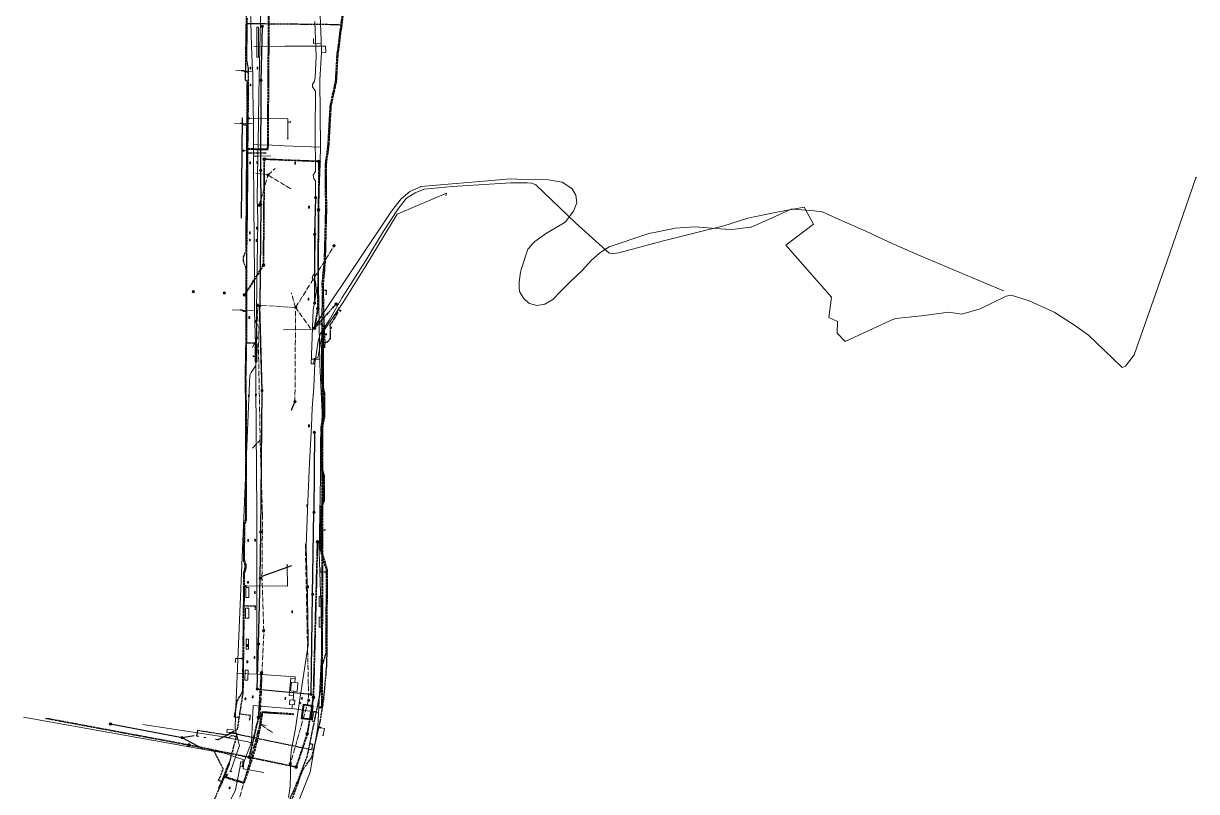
# Model space of a CAD drawing. Header units: metres. Extents: x 105014 to 106600, y 111320 to 118146.
# Drawn here: x 105998 to 106600, y 116002 to 116396 of the extents above; entities that cross this region are included whole.
import ezdxf

# ---------------------------------------------------------------- set-up
doc = ezdxf.new("R2010")
doc.units = ezdxf.units.M
doc.linetypes.add('DASHDOT', pattern=[3.556, 2.54, -0.508, 0, -0.508])
doc.linetypes.add('DASHED', pattern=[1.524, 1.27, -0.254])
for name, color, linetype, lineweight in [('35-RH-ACUE-DOMICILIARIA', 152, 'CONTINUOUS', 9), ('35-RH-ACUE-MATRIZ-PJ', 150, 'DASHED', 40), ('35-RH-ACUE-MENOR-EXIST', 151, 'CONTINUOUS', 13), ('35-RH-ACUE-MENOR-PROY', 5, 'DASHED', 25), ('35-RH-ACUE-NODOS', 5, 'CONTINUOUS', 13), ('35-RH-ACUE-PJ-POZOS', 30, 'CONTINUOUS', 30), ('35-RH-PLUV-COLECTOR', 96, 'CONTINUOUS', 30), ('35-RH-PLUV-NODOS', 94, 'CONTINUOUS', 13), ('35-RH-PLUV-RETIRO', 8, 'DASHDOT', 13), ('35-RH-SUDS-ZONAS', 92, 'CONTINUOUS', 20), ('36-RH-SAN-COLECTOR-PROY', 6, 'DASHED', 35), ('36-RH-SAN-POZOS', 216, 'CONTINUOUS', 13)]:
    doc.layers.add(name, color=color, linetype=linetype, lineweight=lineweight)

# ---------------------------------------------------------------- blocks, each defined once
blk = doc.blocks.new('NODO_ACUE')
blk.add_circle((0, 0), 0.4)
blk = doc.blocks.new('POZO_SAN')
for p, q in [((-0.5, 0), (0.5, 0)), ((0, -0.5), (0, 0.5))]:
    blk.add_line(p, q)
blk.add_circle((0, 0), 0.7)
blk = doc.blocks.new('POZO_PLUV')
for p, q in [((-0.42, -0.42), (0.42, 0.42)), ((-0.42, 0.42), (0.42, -0.42))]:
    blk.add_line(p, q)
blk.add_circle((0, 0), 0.6)
blk = doc.blocks.new('SUMIDERO')
for p, q in [((-0.25, -0.2), (-0.25, 0.2)), ((0, -0.2), (0, 0.2)), ((0.25, -0.2), (0.25, 0.2))]:
    blk.add_line(p, q)
blk.add_lwpolyline([(-0.5, -0.2), (0.5, -0.2), (0.5, 0.2), (-0.5, 0.2)], close=True)

msp = doc.modelspace()

# ---------------------------------------------------------------- linework, layer by layer
at = {"layer": '35-RH-ACUE-DOMICILIARIA'}
for points in [[(106113.5783, 116347.1242), (106112.8959, 116347.1305)], [(106114.2172, 116346.9023), (106113.5772, 116346.9053), (106113.5794, 116347.364), (106114.2194, 116347.361)], [(106133.7859, 116336.7099), (106133.8129, 116346.9378), (106114.2183, 116347.1183)], [(106133.8084, 116345.2319), (106135.0401, 116345.2419)], [(106134.871, 116345.426), (106135.2092, 116345.0577)], [(106134.9468, 116345.4956), (106135.2851, 116345.1274)], [(106133.5253, 116336.782), (106133.9202, 116336.4753)], [(106133.5885, 116336.8633), (106133.9834, 116336.5566)], [(106110.7412, 116330.8039), (106111.3812, 116330.8072), (106111.3835, 116330.3486), (106110.7435, 116330.3453)], [(106111.3823, 116330.5779), (106112.7674, 116330.5636)], [(106160.504, 116248.5939), (106159.6703, 116249.1168)], [(106160.9147, 116248.0521), (106160.3787, 116248.4019), (106160.6294, 116248.786), (106161.1653, 116248.4363)], [(106155.6819, 116239.7489), (106155.6115, 116239.7571)], [(106156.3222, 116239.5205), (106155.6822, 116239.5196), (106155.6815, 116239.9782), (106156.3215, 116239.9792)], [(106153.1504, 116236.3142), (106152.5652, 116236.307)], [(106153.7908, 116236.0859), (106153.1508, 116236.0849), (106153.1501, 116236.5436), (106153.7901, 116236.5446)], [(106152.3451, 116229.8162), (106151.1145, 116229.7999)], [(106152.3387, 116230.295), (106151.1594, 116230.2456)], [(106152.9791, 116230.0666), (106152.3391, 116230.0656), (106152.3384, 116230.5243), (106152.9784, 116230.5253)], [(106152.9855, 116229.5878), (106152.3455, 116229.5869), (106152.3448, 116230.0455), (106152.9848, 116230.0465)], [(106112.621, 116107.2657), (106133.5572, 116107.1834), (106133.4339, 116117.9566)], [(106133.2619, 116118.138), (106133.6059, 116117.7752)], [(106133.3366, 116118.2088), (106133.6806, 116117.846)], [(106111.981, 116107.2682), (106111.2494, 116107.2711)], [(106112.62, 116107.0361), (106111.98, 116107.0391), (106111.9821, 116107.4978), (106112.6221, 116107.4948)], [(106106.9286, 116068.3998), (106106.9299, 116070.0825), (106109.9391, 116070.031)], [(106109.9412, 116070.2577), (106110.5811, 116070.252), (106110.577, 116069.7933), (106109.9371, 116069.799)], [(106110.5791, 116070.02), (106110.8599, 116070.0152)], [(106106.6819, 116068.5103), (106107.0259, 116068.1475)], [(106106.7566, 116068.5812), (106107.1007, 116068.2183)], [(106149.7204, 116034.7347), (106150.0223, 116034.6702)], [(106150.0702, 116034.8945), (106150.6961, 116034.761), (106150.6004, 116034.3124), (106149.9745, 116034.446)], [(106150.6482, 116034.5367), (106152.6465, 116034.1104), (106151.8908, 116030.732)], [(106151.6441, 116030.8426), (106151.9881, 116030.4798)], [(106151.7188, 116030.9134), (106152.0628, 116030.5506)]]:
    msp.add_lwpolyline(points, dxfattribs=at)
at = {"layer": '35-RH-ACUE-MATRIZ-PJ'}
for points in [[(106122.3908, 116455.5355), (106123.3826, 116444.5424), (106123.9095, 116436.0495), (106124.1746, 116429.1834), (106123.451, 116331.1863)], [(106112.9454, 116294.8261), (106113.2575, 116343.6997), (106113.5633, 116360.1468)], [(106123.4775, 116331.1861), (106113.2285, 116331.2867)], [(106149.9733, 116045.1078), (106151.4298, 116045.1136), (106151.7613, 116241.0174), (106149.0656, 116242.6969)], [(106120.6231, 116042.4318), (106119.9424, 116037.9633), (106118.8692, 116032.1853), (106118.0405, 116028.185), (106115.7113, 116019.695), (106111.1598, 116006.1643), (106107.2887, 116007.4665)], [(106136.8761, 116041.3772), (106120.5498, 116042.4366)], [(106103.6569, 116016.3961), (106103.4479, 116015.6356), (106102.6815, 116013.8975), (106101.0492, 116009.5653), (106098.4917, 116003.3688)], [(106101.0492, 116009.5653), (106102.1215, 116009.2097), (106105.6224, 116008.0243), (106108.4528, 116007.0749)]]:
    msp.add_lwpolyline(points, dxfattribs=at)
at = {"layer": '35-RH-ACUE-MENOR-EXIST'}
for points in [[(106115.724, 116371.3017), (106115.1733, 116383.9507), (106114.3082, 116415.2391), (106114.0455, 116424.7855), (106114.2164, 116431.0908)], [(106120.84, 116432.24), (106119.59, 116390.56)], [(106149.24, 116430.1), (106150.84, 116387.26)], [(106147.5827, 116396.8756), (106148.3972, 116378.9612), (106147.8502, 116368.1203), (106147.4181, 116366.304), (106146.3755, 116364.7294), (106146.397, 116363.2866), (106148.0496, 116361.0961), (106147.7928, 116340.315), (106147.9633, 116320.0264), (106146.7762, 116317.956), (106147.0649, 116316.3741), (106147.9334, 116314.9203), (106147.6091, 116267.5452), (106146.646, 116266.3917), (106146.3191, 116265.1094), (106147.1279, 116264.0793), (106147.9625, 116263.4656), (106148.4327, 116258.5166), (106146.7241, 116248.8537), (106145.7761, 116221.2799), (106147.1353, 116221.2862), (106147.2765, 116223.9445), (106147.5264, 116223.9511), (106149.3216, 116224.5726), (106150.7419, 116232.9537), (106151.6129, 116236.2529), (106151.0268, 116236.4202), (106161.939, 116252.4867), (106173.7903, 116271.4553), (106189.86, 116298.03)], [(106119.59, 116390.56), (106119, 116359.98)], [(106150.9089, 116385.4457), (106146.9344, 116385.4752), (106146.9747, 116386.7671), (106146.9629, 116388.0658)], [(106116.3732, 116383.9368), (106132.2165, 116384.1467), (106150.9322, 116384.229)], [(106150.84, 116387.26), (106151.08, 116380.94)], [(106151.0705, 116380.7695), (106153.3077, 116380.8779), (106153.1319, 116384.2631), (106150.9317, 116384.229)], [(106151.08, 116380.94), (106150.3, 116366.91), (106150.5, 116332.35)], [(106107.0805, 116371.7438), (106114.06, 116371.33)], [(106114.06, 116371.33), (106115.93, 116371.16)], [(106115.93, 116371.16), (106115.9019, 116361.087)], [(106115.9019, 116361.087), (106116.1549, 116344.4194)], [(106119, 116359.98), (106118.555, 116333.6476)], [(106106.506, 116344.3757), (106114.1804, 116344.4565)], [(106114.1804, 116344.4565), (106116.1409, 116344.4066)], [(106116.1492, 116344.4057), (106116.1948, 116337.0275)], [(106116.1917, 116333.6809), (106118.555, 116333.6476), (106125.8499, 116333.3512), (106131.9447, 116333.1037), (106150.5, 116332.35)], [(106116.1948, 116337.0275), (106116.2423, 116327.7899)], [(106117.51, 116333.69), (106118.555, 116333.6476), (106125.8499, 116333.3512), (106131.9447, 116333.1037), (106150.5, 116332.35)], [(106118.555, 116333.6476), (106118.4564, 116327.8094)], [(106150.5, 116332.35), (106150.14, 116318.2), (106150.09, 116316.36), (106149.21, 116281.69), (106150.3, 116221.11), (106151.4, 116196.3), (106150.67, 116172.94), (106149.94, 116124.77), (106151.4, 116078.06), (106149.21, 116035), (106145.19, 116011.65), (106138.26, 115994.13), (106126.21, 115971.87), (106118.91, 115957.64), (106109.79, 115937.2), (106106.5, 115911.66), (106102.51, 115884.52), (106100.5346, 115872.3744), (106099.41, 115865.46), (106097.31, 115828.21), (106095.13, 115790.53)], [(106116.2322, 116327.782), (106118.4564, 116327.8094), (106125.04, 116327.93)], [(106116.2423, 116327.7899), (106116.4311, 116303.2632), (106116.6793, 116266.1137), (106116.7878, 116248.4285), (106117.3177, 116224.9041)], [(106118.4564, 116327.8094), (106118.09, 116306.13)], [(106131.6048, 116238.5719), (106146.7, 116238.9), (106149.8878, 116244.0167), (106150.65, 116245.24), (106150.81, 116245.5), (106151.02, 116245.81), (106186.94, 116299.59), (106191.91, 116305.83), (106196.41, 116309.63), (106201.82, 116312.06), (106202.03, 116312.16), (106242.26, 116315.61), (106247.84, 116316.09), (106251.2, 116315.87), (106267.58, 116315.54), (106267.5849, 116315.5392), (106274.47, 116314.38), (106279.46, 116311.15), (106279.7, 116310.99), (106281.59, 116307.71), (106282.08, 116303.84), (106280.33, 116299.48), (106279.7, 116298.72), (106277.3644, 116295.5969), (106276.23, 116294.08), (106275.5, 116293.59), (106266.48, 116288.22), (106260.49, 116284.04), (106259.13, 116282.52), (106257.51, 116280.7), (106256.93, 116280.05), (106253.51, 116269.57), (106253.06, 116268.2), (106252.45, 116263.14), (106252.52, 116260.57), (106252.59, 116258.31), (106254.64, 116254.86), (106257.47, 116252.42), (106257.7, 116252.22), (106261.53, 116251.17), (106265.64, 116251.83), (106269.78, 116254.29), (106273.63, 116258.36), (106278.67, 116263.25), (106284.74, 116269.13), (106289.64, 116274.47), (106292.12, 116276.66), (106293.46, 116277.85), (106295.3946, 116279.1381), (106297.29, 116280.4), (106298.6, 116281.28), (106318.98, 116288.01), (106324.23, 116289.08), (106332.43, 116290.75), (106335.03, 116290.94), (106337.35, 116291.12), (106342.34, 116291.5), (106344.95, 116291.3), (106353.41, 116290.68), (106358.16, 116290.32), (106358.4372, 116290.2998), (106361.46, 116290.08), (106371.1, 116291.33), (106371.4, 116291.36), (106381.8487, 116296.0158), (106391.89, 116300.49), (106393.3, 116300.61), (106403.82, 116299.72), (106407.52, 116299.27), (106407.82, 116299.24), (106416.63, 116295.3), (106430.19, 116289.35), (106442.19, 116283.71), (106458.68, 116276.44), (106500.91, 116258.67)], [(106134.1264, 115998.8016), (106134.9498, 116004.6124), (106135.2069, 116011.0642), (106135.2583, 116018.572), (106135.6186, 116023.5087), (106137.5781, 116033.1577), (106139.8425, 116047.9162), (106143.6036, 116072.5795), (106144.2778, 116076.784), (106144.2264, 116079.7666), (106143.8661, 116101.7758), (106143.1482, 116127.5242), (106143.5099, 116136.9634), (106144.1275, 116150.6935), (106144.9009, 116170.3728), (106145.982, 116189.2279), (106146.2393, 116198.4841), (106147.167, 116209.3627), (106147.6817, 116221.4472), (106149.3815, 116232.9931), (106150.6166, 116236.7984), (106155.2484, 116243.8434), (106161.6371, 116255.2351), (106173.8953, 116274.2483), (106182.953, 116289.264), (106190.4755, 116300.7113), (106194.6955, 116306.2651), (106199.1729, 116308.9905), (106203.7018, 116310.8932), (106218.1116, 116312.2302), (106248.2253, 116314.0079), (106256.6205, 116314.0079), (106258.925, 116313.8434), (106261.0649, 116313.021), (106281.312, 116293.53), (106293.4331, 116282.6301), (106298.4537, 116278.1891), (106299.7706, 116277.6957), (106303.5567, 116278.1069), (106325.8614, 116284.1104), (106344.3419, 116288.7365), (106357.4284, 116291.9438), (106369.692, 116295.9736), (106384.5892, 116299.0165), (106398.6635, 116301.5659), (106403.3549, 116292.8485), (106389.154, 116282.0475), (106412.5998, 116255.4544), (106411.2129, 116245.0672), (106415.7626, 116243.0008), (106415.5144, 116236.9668), (106419.6505, 116232.6687), (106443.3376, 116243.666), (106445.6538, 116244.41), (106458.8066, 116245.8978), (106472.8693, 116247.6336), (106479.4871, 116246.6417), (106488.9613, 116249.4558), (106502.2795, 116255.903), (106504.8439, 116256.3989), (106514.026, 116253.5886), (106526.8645, 116247.6984), (106537.3702, 116241.0031), (106544.4843, 116235.8784), (106552.591, 116228.274), (106561.7141, 116219.3988), (106563.4512, 116220.0601), (106567.9182, 116225.8461), (106584.4746, 116273.018), (106599.5518, 116316.6527), (106599.8835, 116316.9842)], [(106118.09, 116306.13), (106118.36, 116294.95)], [(106215.17, 116308.74), (106191.0118, 116298.5174)], [(106214.85, 116307.34), (106215.17, 116308.74)], [(106191.0118, 116298.5174), (106189.86, 116298.03)], [(106118.36, 116294.95), (106117.75, 116248.83)], [(106116.7863, 116248.413), (106115.2226, 116248.5116), (106105.1745, 116248.874)], [(106117.75, 116248.83), (106117.71, 116239.7)], [(106117.71, 116239.7), (106117.47, 116220.39), (106115.0361, 116216.6973), (106114.3054, 116215.3542), (106106.97, 116041.02)], [(106117.3177, 116224.9041), (106115.9968, 116225.009), (106116.0531, 116225.6098)], [(106117.3177, 116224.9041), (106117.3908, 116209.1697), (106117.9649, 116145.1093), (106117.9257, 116107.7867), (106117.9173, 116062.0411), (106117.9165, 116062.0407)], [(106150.2562, 116223.5417), (106145.8542, 116223.5507)], [(106107.8645, 116062.2787), (106117.9222, 116062.0509)], [(106117.9222, 116062.0509), (106137.6113, 116060.5638)], [(106135.3547, 116059.9446), (106134.5702, 116051.1188)], [(106138.5444, 116053.0996), (106135.2175, 116053.3953), (106135.6162, 116057.8756), (106138.9822, 116057.5761), (106138.5444, 116053.0996)], [(106137.5323, 116059.763), (106135.3547, 116059.9446)], [(106137.5419, 116059.764), (106137.3601, 116057.7204)], [(106137.6113, 116060.5638), (106137.5323, 116059.763)], [(106134.5702, 116051.1188), (106136.7544, 116050.9255)], [(106136.7548, 116050.9255), (106136.4598, 116048.7403), (106137.3682, 116048.6595), (106137.1557, 116046.269), (106134.6656, 116046.4903), (106134.8781, 116048.8809), (106136.4598, 116048.7403)], [(106136.7544, 116050.9255), (106136.9602, 116053.2404)], [(106110.9522, 116013.4303), (106111.2526, 116016.878), (106115.0946, 116027.0877), (106116.0339, 116045.8722), (106127.675, 116044.8746), (106137.1698, 116044.2718), (106149.6106, 116042.4202)], [(106136.1336, 116046.3606), (106135.891, 116044.3487)], [(105998.21, 116039.97), (106092.8471, 116022.9766), (106099.634, 116021.8943)], [(106106.97, 116041.02), (106106.7277, 116034.3346), (106108.5639, 116027.1851), (106109.03, 116025.37), (106104.4471, 116012.017)], [(106059.48, 116036.174), (106099.7278, 116030.0616), (106113.3017, 116027.3483), (106115.0174, 116026.8481)], [(106107.4135, 116031.915), (106102.4795, 116032.2261), (106102.6573, 116033.7372), (106105.9022, 116033.6483)], [(106111.254, 116016.8881), (106109.5001, 116017.1113), (106109.2733, 116014.5933), (106110.484, 116014.4781), (106110.8276, 116018.1935), (106108.0023, 116019.0667), (106102.0396, 116021.3262), (106099.6293, 116021.8974)], [(106109.2733, 116014.5933), (106106.9262, 116002.6385), (106096.607, 115980.9661), (106080.2, 115954.32), (106071.66, 115927.92), (106068.28, 115903.73), (106068.08, 115882.81)], [(106104.1624, 116012.4645), (106104.0497, 116012.1405), (106104.924, 116011.8445), (106105.0221, 116012.2036)], [(106121.4151, 116011.4869), (106111.9765, 116013.3148), (106110.9522, 116013.4303)]]:
    msp.add_lwpolyline(points, dxfattribs=at)
at = {"layer": '35-RH-ACUE-MENOR-PROY'}
for points in [[(106092.5369, 116749.5342), (106106.6865, 116712.134), (106114.7935, 116693.0074), (106116.2582, 116689.5516), (106116.7037, 116688.5006), (106118.4226, 116684.4453), (106121.4797, 116676.052), (106126.7201, 116657.2635), (106144.2182, 116538.6408), (106162.8556, 116458.0726), (106164.1877, 116444.4331), (106164.6066, 116419.3698), (106159.3943, 116379.3815), (106158.6398, 116366.1263), (106155.8807, 116353.2019), (106154.8181, 116333.9881), (106153.3905, 116322.8192), (106153.5996, 116299.9736), (106152.9199, 116273.6022), (106151.926, 116262.0244), (106152.1529, 116246.4247), (106152.781, 116230.9932), (106151.1675, 116230.9753)], [(106108.8939, 116039.6083), (106108.3008, 116039.6992), (106106.4265, 116039.9949), (106107.8156, 116048.1493), (106110.6831, 116053.1087), (106110.7208, 116056.6864), (106111.1475, 116097.1565), (106111.3015, 116112.2963), (106111.3277, 116114.7603), (106111.8106, 116115.8432), (106111.9441, 116117.9936), (106111.1873, 116120.0506), (106111.3793, 116139.1151), (106112.2127, 116141.0901), (106112.3349, 116194.6951), (106112.0512, 116214.3716), (106112.4175, 116233.8135), (106112.4586, 116243.306), (106112.5178, 116270.1822), (106111.0156, 116273.8542), (106111.0156, 116275.9907), (106112.412, 116279.1405), (106112.4432, 116284.0698), (106112.6044, 116309.5098), (106113.0411, 116365.8567), (106112.1054, 116366.8192), (106112.5825, 116399.8579)], [(106161.8201, 116401.8609), (106160.9231, 116394.9793), (106159.5728, 116384.6192), (106158.8906, 116379.3853), (106158.1412, 116366.1855), (106155.3836, 116353.2683), (106154.3199, 116334.0336), (106152.8902, 116322.8487), (106153.0996, 116299.9777), (106152.4205, 116273.63), (106151.3124, 116262.8063), (106151.2708, 116261.2265), (106151.4121, 116259.7331), (106151.1591, 116230.2073), (106151.0627, 116229.3262), (106151.0254, 116212.9928), (106152.1275, 116206.3383), (106152.1253, 116193.8051), (106150.742, 116189.1417), (106150.685, 116187.5905), (106150.5095, 116168.669), (106151.9769, 116163.552), (106151.9416, 116151.1952), (106150.3903, 116146.8796), (106150.2868, 116126.1224), (106153.4968, 116115.4919), (106153.2355, 116072.5285), (106150.8693, 116065.0085), (106150.7642, 116054.7697), (106149.901, 116050.5404), (106145.9956, 116031.4053), (106144.9519, 116026.2915), (106143.6468, 116019.898), (106138.6325, 116006.738), (106130.1258, 115987.2583)], [(106088.2237, 116029.9771), (106087.1534, 116030.13), (106087.6153, 116033.2557), (106102.3606, 116030.8881), (106107.9864, 116033.8162), (106108.8939, 116039.6083), (106109.2022, 116041.5758), (106110.9552, 116052.7639), (106111.0003, 116056.653), (106111.4706, 116097.1523), (106111.6457, 116112.2371), (106111.6693, 116114.2725), (106112.3183, 116115.6114), (106112.4591, 116118.0282), (106111.5332, 116120.4226), (106111.8075, 116138.9224), (106112.6746, 116140.9795), (106112.6744, 116142.9014), (106112.6735, 116158.4216), (106112.6402, 116194.4535), (106112.3332, 116214.4691), (106112.4946, 116221.9557), (106112.659, 116229.5802), (106112.7111, 116231.9987), (106112.7765, 116235.0297), (106112.8003, 116248.0112), (106112.8625, 116281.9055), (106113.0854, 116316.662), (106113.1669, 116329.4456), (106113.2575, 116343.6997), (106113.5909, 116361.6299), (106113.6513, 116370.7555), (106113.6632, 116372.5456), (106112.7278, 116377.4031), (106112.8531, 116384.7984), (106113.0005, 116395.6805), (106113.042, 116398.7435)], [(106160.9231, 116394.9793), (106159.7123, 116395.0448), (106158.5699, 116395.1066), (106157.023, 116395.1902), (106118.5001, 116395.6014), (106114.3125, 116395.6613), (106113.0005, 116395.6805)], [(106113.6513, 116370.7555), (106112.9061, 116370.7701), (106111.9304, 116370.7876), (106111.178, 116371.4893), (106109.946, 116371.5482)], [(106113.2575, 116343.6997), (106111.5331, 116343.7316), (106110.7808, 116344.4333), (106109.5448, 116344.4305)], [(106113.1669, 116329.4456), (106114.4596, 116329.4361), (106118.0784, 116329.4094), (106121.8068, 116329.3818), (106122.6714, 116329.3755)], [(106151.402, 116259.0895), (106153.41, 116259.0558), (106153.3804, 116256.5992)], [(106151.1787, 116232.3257), (106153.8788, 116232.295), (106155.734, 116234.2392), (106155.5848, 116241.0241), (106157.788, 116244.4643), (106159.4699, 116247.3721), (106159.1996, 116248.4225), (106160.6131, 116250.5342)], [(106112.8003, 116248.0112), (106111.0759, 116248.0431), (106110.3236, 116248.7447), (106109.2989, 116248.7414)], [(106112.8003, 116248.0112), (106112.8015, 116248.6482)], [(106152.9325, 116240.3209), (106151.9865, 116238.8819), (106151.9865, 116209.1082), (106152.6274, 116205.8859), (106152.6253, 116193.7479), (106151.1844, 116187.5309), (106151.0065, 116169.026), (106152.477, 116163.6182), (106152.4483, 116151.1172), (106150.9093, 116146.3972), (106150.7872, 116126.195), (106153.9991, 116115.5581), (106153.6927, 116065.5326)], [(106112.7111, 116231.9987), (106113.9047, 116231.9941), (106117.6565, 116231.9799), (106117.6628, 116233.2765), (106117.6665, 116234.1798)], [(106150.3364, 116136.0765), (106153.3631, 116136.0409)], [(106153.4902, 116114.3937), (106150.3633, 116114.4067), (106150.385, 116115.7559), (106150.3911, 116116.6065)], [(106111.4706, 116097.1523), (106112.7602, 116097.1374), (106117.0167, 116097.0868), (106116.9911, 116094.9353)], [(106139.1326, 116006.6247), (106141.6752, 116013.3295), (106146.2014, 116019.4515), (106150.4583, 116037.9204), (106152.212, 116048.584), (106153.6927, 116065.5326)], [(106114.2122, 116038.3247), (106114.6516, 116040.7273), (106110.9303, 116041.3067), (106109.2022, 116041.5758)], [(106091.8135, 116029.3787), (106090.6862, 116029.5454)], [(106101.9601, 116029.6154), (106103.2788, 116029.3558), (106104.995, 116030.5519), (106107.4213, 116030.0936), (106107.1606, 116029.142), (106103.7073, 116016.5797), (106103.2541, 116015.0594), (106101.0492, 116009.5653), (106100.5034, 116008.243), (106099.9233, 116006.8374), (106095.4326, 115995.9567)], [(106107.4213, 116030.0936), (106107.6647, 116031.3074), (106107.0746, 116031.4158), (106104.994, 116031.7983), (106101.7783, 116030.1834), (106097.982, 116028.2771), (106096.6384, 116028.5245)], [(106107.6647, 116031.3074), (106108.2522, 116031.1856), (106110.3202, 116030.7569), (106143.2883, 116023.9229), (106146.1553, 116023.3294), (106146.6681, 116025.9428), (106144.9519, 116026.2915)], [(106099.9233, 116006.8374), (106098.3066, 116007.4564), (106100.7181, 116013.3708), (106096.0714, 116022.4386), (106094.5184, 116022.7096)], [(106101.0492, 116009.5653), (106102.1215, 116009.2097), (106105.6224, 116008.0243), (106108.4528, 116007.0749)], [(106139.1326, 116006.6247), (106130.4709, 115983.503)]]:
    msp.add_lwpolyline(points, dxfattribs=at)
at = {"layer": '35-RH-ACUE-PJ-POZOS'}
for points in [[(106140.8336, 116039.1738), (106141.8463, 116046.6061), (106146.7031, 116045.9443), (106145.7547, 116038.5064), (106140.8336, 116039.1738)], [(106141.2276, 116039.4736), (106142.1459, 116046.2121), (106146.312, 116045.6444), (106145.4521, 116038.9006), (106141.2276, 116039.4736)]]:
    msp.add_lwpolyline(points, close=True, dxfattribs=at)
at = {"layer": '35-RH-PLUV-COLECTOR'}
for points in [[(106120.7164, 116394.4125), (106119.997, 116366.6153)], [(106120.7164, 116394.4125), (106119.997, 116366.6153)], [(106119.997, 116366.6153), (106119.8287, 116320.4653)], [(106119.997, 116366.6153), (106119.8287, 116320.4653)], [(106110.469, 116347.3474), (106109.9374, 116295.922)], [(106119.8287, 116320.4653), (106119.8931, 116302.7926)], [(106119.8287, 116320.4653), (106119.8931, 116302.7926)], [(106147.6415, 116287.6243), (106148.144, 116306.4893)], [(106147.6415, 116287.6243), (106148.144, 116306.4893)], [(106119.8931, 116302.7926), (106119.3614, 116251.3671)], [(106119.8934, 116302.7922), (106119.3928, 116250.8727)], [(106147.6516, 116252.361), (106147.6415, 116287.6243)], [(106147.6516, 116252.361), (106147.6415, 116287.6243)], [(106120.5866, 116207.5295), (106119.3577, 116250.8707)], [(106120.5866, 116207.5295), (106119.3614, 116251.3671)], [(106119.9298, 116134.9166), (106120.5866, 116207.5295)], [(106119.9298, 116134.9166), (106120.5866, 116207.5295)], [(106135.7042, 116197.3836), (106137.4407, 116201.7963)], [(106147.4391, 116186.1047), (106147.1988, 116145.08)], [(106147.4391, 116186.1047), (106147.1988, 116145.08)], [(106146.5007, 116102.8957), (106147.1988, 116145.08)], [(106146.5007, 116102.8957), (106147.1988, 116145.08)], [(106119.6935, 116111.2422), (106119.9298, 116134.9166)], [(106119.6935, 116111.2422), (106119.9298, 116134.9166)], [(106135.6059, 116117.5379), (106120.556, 116112.173)], [(106118.77, 116077.4971), (106119.6935, 116111.2422)], [(106118.77, 116077.4971), (106119.6935, 116111.2422)], [(106145.7008, 116051.7149), (106146.5007, 116102.8957)], [(106145.7008, 116051.7149), (106146.5007, 116102.8957)], [(106118.14, 116054.3969), (106118.77, 116077.4971)], [(106118.14, 116054.3969), (106118.77, 116077.4971)], [(106118.1393, 116054.3863), (106145.7153, 116051.7151)], [(106118.1393, 116054.3863), (106145.7153, 116051.7151)], [(106079.579, 116029.395), (106042.8508, 116036.3783)], [(106085.7496, 116030.4546), (106079.579, 116029.395)], [(106090.1505, 116023.6971), (106079.579, 116029.395)]]:
    msp.add_lwpolyline(points, dxfattribs=at)
at = {"layer": '35-RH-PLUV-RETIRO'}
for points in [[(106119.0319, 116302.5452), (106123.6674, 116318.0953), (106115.8389, 116319.2172)], [(106135.303, 116311.021), (106123.6674, 116318.0953), (106127.2748, 116321.4176)], [(106137.7719, 116250.1438), (106157.5275, 116281.7531)], [(106137.7719, 116250.1438), (106135.6634, 116257.5607)], [(106118.6285, 116235.6411), (106118.1435, 116251.3454)], [(106137.7916, 116250.1241), (106118.1435, 116251.3454)], [(106145.4969, 116239.3639), (106137.7546, 116250.1264)], [(106137.4407, 116201.7963), (106137.7719, 116249.2938)], [(106115.6674, 116229.5775), (106118.6285, 116235.6411)], [(106119.6113, 116182.117), (106118.6285, 116235.6411)], [(106115.7387, 116177.8671), (106119.5809, 116182.1475)], [(106120.556, 116112.173), (106120.8276, 116142.8349), (106119.6113, 116182.117)], [(106142.7894, 116128.9461), (106144.4868, 116048.56)], [(106119.5138, 116036.3348), (106121.4792, 116084.2466), (106120.556, 116112.173)], [(106144.46, 116048.56), (106135.3166, 116016.9385)], [(106094.2304, 115962.2063), (106097.418, 115956.833), (106119.5138, 116036.3348)], [(106120.2225, 116035.8655), (106126.12, 116031.99)], [(106120.3463, 116036.1632), (106122.6393, 116035.6373)]]:
    msp.add_lwpolyline(points, dxfattribs=at)
at = {"layer": '35-RH-SUDS-ZONAS'}
for points in [[(106118.7536, 116378.5064), (106117.8542, 116378.5109), (106117.9306, 116393.9857), (106118.8306, 116393.9813), (106118.7536, 116378.5064)], [(106117.9816, 116222.1524), (106117.0817, 116222.1569), (106117.1275, 116231.4282), (106118.0275, 116231.4238), (106117.9816, 116222.1524)], [(106113.7845, 116101.2961), (106112.2004, 116101.3049), (106112.2293, 116106.5048), (106113.8101, 116106.496), (106113.7845, 116101.2961)], [(106151.045, 116101.8384), (106149.945, 116101.8449), (106149.9145, 116096.645), (106151.0145, 116096.6385), (106151.045, 116101.8384)], [(106113.7321, 116090.6961), (106112.1406, 116090.7051), (106112.1695, 116095.905), (106113.7577, 116095.8963), (106113.7321, 116090.6961)], [(106150.9828, 116091.2386), (106149.8828, 116091.245), (106149.8523, 116086.045), (106150.9528, 116086.0387), (106150.9828, 116091.2386)], [(106113.6503, 116074.7965), (106112.4502, 116074.8033), (106112.4793, 116080.0033), (106113.6664, 116079.956), (106113.6503, 116074.7965)], [(106113.2667, 116058.8464), (106111.6669, 116058.9113), (106111.8782, 116064.107), (106113.4748, 116064.0771), (106113.2667, 116058.8464)], [(106148.2757, 116042.9306), (106147.191, 116043.1036), (106146.3701, 116037.9688), (106147.4565, 116037.7957), (106148.2757, 116042.9306)]]:
    msp.add_lwpolyline(points, close=True, dxfattribs=at)
at = {"layer": '36-RH-SAN-COLECTOR-PROY'}
for points in [[(106121.2979, 116271.8053), (106121.763, 116326.2031)], [(106121.763, 116326.2031), (106149.7834, 116325.0708)], [(106149.5691, 116300.1645), (106149.7834, 116325.0708)], [(106149.1994, 116249.5608), (106149.5691, 116300.1645)], [(106111.6798, 116256.5796), (106121.2979, 116271.8053)], [(106158.5505, 116251.8707), (106147.4908, 116239.5669)], [(106149.1994, 116249.5608), (106147.4908, 116239.5669)], [(106149.0361, 116129.8303), (106146.93, 116050.11)], [(106120.2525, 116062.6105), (106118.8084, 116039.7606)], [(106146.925, 116050.113), (106143.7917, 116031.3653)], [(106083.1122, 116025.6645), (106009.647, 116039.356)], [(106118.8084, 116039.7606), (106113.9896, 116019.3649)], [(106143.7917, 116031.3653), (106138.14, 116014.39)], [(106113.9896, 116019.3649), (106083.1122, 116025.6645)], [(106138.14, 116014.39), (106113.9896, 116019.3649)]]:
    msp.add_lwpolyline(points, dxfattribs=at)

# ---------------------------------------------------------------- block references
at = {"layer": '35-RH-ACUE-NODOS', "rotation": 84.5}
msp.add_blockref('NODO_ACUE', (106140.1525, 116047.2358), dxfattribs=at)
at = {"layer": '35-RH-PLUV-NODOS'}
for name, p, rotation in [('POZO_PLUV', (106120.7164, 116394.4125), 271), ('POZO_PLUV', (106120.7164, 116394.4125), 271), ('POZO_PLUV', (106120.7164, 116394.4125), 179.8), ('POZO_PLUV', (106120.7164, 116394.4125), 179.8), ('SUMIDERO', (106114.6212, 116372.9327), 269.8), ('SUMIDERO', (106118.2646, 116372.9), 269.8), ('SUMIDERO', (106118.2646, 116372.9), 269.8), ('SUMIDERO', (106118.2646, 116372.9), 269.8), ('SUMIDERO', (106114.6212, 116364.2559), 269.8), ('SUMIDERO', (106114.6212, 116364.2559), 269.8), ('POZO_PLUV', (106119.997, 116366.6153), 271), ('POZO_PLUV', (106119.997, 116366.6153), 271), ('SUMIDERO', (106114.4653, 116324.3929), 270), ('SUMIDERO', (106114.4653, 116324.3929), 270), ('SUMIDERO', (106114.4653, 116324.3929), 270), ('SUMIDERO', (106118.0665, 116324.4401), 269), ('SUMIDERO', (106118.0665, 116324.4401), 269), ('SUMIDERO', (106118.0665, 116324.4401), 269), ('SUMIDERO', (106137.5344, 116324.2016), 88.4), ('SUMIDERO', (106137.5344, 116324.2016), 88.4), ('SUMIDERO', (106137.5344, 116324.2016), 88.4), ('POZO_PLUV', (106119.8287, 116320.4653), 271), ('POZO_PLUV', (106119.8287, 116320.4653), 271), ('POZO_PLUV', (106148.144, 116306.4893), 271), ('POZO_PLUV', (106148.144, 116306.4893), 271), ('POZO_PLUV', (106119.8931, 116302.7926), 271), ('POZO_PLUV', (106119.8931, 116302.7926), 271), ('SUMIDERO', (106144.666, 116301.5168), 269), ('SUMIDERO', (106144.666, 116301.5168), 269), ('SUMIDERO', (106144.666, 116301.5168), 269), ('SUMIDERO', (106114.2992, 116288.413), 270), ('SUMIDERO', (106114.2992, 116288.413), 270), ('SUMIDERO', (106117.8727, 116290.8762), 270), ('SUMIDERO', (106117.8727, 116290.8762), 270), ('POZO_PLUV', (106147.6415, 116287.6243), 267), ('POZO_PLUV', (106147.6415, 116287.6243), 267), ('SUMIDERO', (106114.3172, 116284.735), 270), ('SUMIDERO', (106117.7873, 116284.5425), 270), ('POZO_PLUV', (106085.3638, 116258.305), 245), ('POZO_PLUV', (106101.1982, 116257.6244), 245), ('POZO_PLUV', (106119.3755, 116250.867), 267), ('POZO_PLUV', (106119.3755, 116250.867), 267), ('SUMIDERO', (106144.387, 116254.415), 269), ('SUMIDERO', (106144.387, 116254.415), 269), ('SUMIDERO', (106144.387, 116254.415), 269), ('POZO_PLUV', (106147.6516, 116252.361), 267), ('POZO_PLUV', (106147.6516, 116252.361), 267), ('POZO_PLUV', (106147.6516, 116252.361), 1.1), ('POZO_PLUV', (106147.6516, 116252.361), 1.1), ('SUMIDERO', (106114.0404, 116244.9571), 269.9), ('SUMIDERO', (106114.0404, 116244.9571), 269.9), ('SUMIDERO', (106114.0404, 116244.9571), 269.9), ('SUMIDERO', (106117.614, 116242.9669), 269.9), ('SUMIDERO', (106117.614, 116242.9669), 269.9), ('SUMIDERO', (106117.614, 116242.9669), 269.9), ('SUMIDERO', (106158.4949, 116246.6502), 56.2), ('SUMIDERO', (106158.4949, 116246.6502), 56.2), ('SUMIDERO', (106158.4949, 116246.6502), 56.2), ('POZO_PLUV', (106120.5866, 116207.5295), 267), ('POZO_PLUV', (106120.5866, 116207.5295), 267), ('SUMIDERO', (106113.8424, 116204.7886), 269.6), ('SUMIDERO', (106113.8424, 116204.7886), 269.6), ('SUMIDERO', (106113.8424, 116204.7886), 269.6), ('SUMIDERO', (106117.452, 116205.2038), 269.6), ('SUMIDERO', (106117.452, 116205.2038), 269.6), ('SUMIDERO', (106117.452, 116205.2038), 269.6), ('SUMIDERO', (106144.6633, 116189.4383), 90.2), ('SUMIDERO', (106144.6633, 116189.4383), 90.2), ('SUMIDERO', (106144.6633, 116189.4383), 90.2), ('POZO_PLUV', (106147.4391, 116186.1047), 267), ('POZO_PLUV', (106147.4391, 116186.1047), 267), ('POZO_PLUV', (106147.4391, 116186.1047), 179.7), ('POZO_PLUV', (106147.4391, 116186.1047), 179.7), ('SUMIDERO', (106143.7678, 116148.3193), 269.7), ('SUMIDERO', (106143.7678, 116148.3193), 269.7), ('SUMIDERO', (106143.7678, 116148.3193), 269.7), ('POZO_PLUV', (106147.1988, 116145.08), 267), ('POZO_PLUV', (106147.1988, 116145.08), 267), ('POZO_PLUV', (106119.9298, 116134.9166), 267), ('POZO_PLUV', (106119.9298, 116134.9166), 267), ('SUMIDERO', (106113.4749, 116130.5198), 269.2), ('SUMIDERO', (106113.4749, 116130.5198), 269.2), ('SUMIDERO', (106113.4749, 116130.5198), 269.2), ('SUMIDERO', (106117.076, 116130.7333), 269.2), ('SUMIDERO', (106117.076, 116130.7333), 269.2), ('SUMIDERO', (106117.076, 116130.7333), 269.2), ('POZO_PLUV', (106119.6935, 116111.2422), 267), ('POZO_PLUV', (106119.6935, 116111.2422), 267), ('SUMIDERO', (106113.3882, 116109.119), 270), ('SUMIDERO', (106113.3882, 116109.119), 270), ('SUMIDERO', (106113.3882, 116109.119), 270), ('SUMIDERO', (106144.1773, 116106.8711), 90.2), ('SUMIDERO', (106144.1773, 116106.8711), 90.2), ('SUMIDERO', (106144.1773, 116106.8711), 90.2), ('SUMIDERO', (106116.9353, 116103.8456), 270), ('SUMIDERO', (106116.9353, 116103.8456), 270), ('SUMIDERO', (106116.9353, 116103.8456), 270), ('POZO_PLUV', (106146.5007, 116102.8957), 267), ('POZO_PLUV', (106146.5007, 116102.8957), 267), ('SUMIDERO', (106136.0287, 116094.0306), 90.2), ('SUMIDERO', (106136.0287, 116094.0306), 90.2), ('SUMIDERO', (106136.0287, 116094.0306), 90.2), ('SUMIDERO', (106113.2007, 116076.6777), 269.6), ('SUMIDERO', (106113.2007, 116076.6777), 269.6), ('POZO_PLUV', (106118.77, 116077.4971), 267), ('POZO_PLUV', (106118.77, 116077.4971), 267), ('SUMIDERO', (106113.0364, 116068.3952), 269.6), ('SUMIDERO', (106116.7191, 116070.5625), 268.4), ('SUMIDERO', (106115.803, 116050.398), 266.9), ('SUMIDERO', (106115.803, 116050.398), 266.9), ('POZO_PLUV', (106118.1393, 116054.3863), 267), ('POZO_PLUV', (106118.1393, 116054.3863), 267), ('POZO_PLUV', (106145.7008, 116051.7149), 267), ('POZO_PLUV', (106145.7008, 116051.7149), 267), ('SUMIDERO', (106112.0634, 116049.4092), 262.8), ('SUMIDERO', (106112.0634, 116049.4092), 262.8), ('SUMIDERO', (106132.5579, 116049.5458), 80), ('SUMIDERO', (106132.5579, 116049.5458), 80), ('SUMIDERO', (106132.5579, 116049.5458), 80), ('SUMIDERO', (106141.0468, 116049.5859), 263.3), ('SUMIDERO', (106141.0468, 116049.5859), 263.3), ('SUMIDERO', (106141.0468, 116049.5859), 263.3), ('POZO_PLUV', (106042.8508, 116036.3783), 240.5), ('POZO_PLUV', (106079.579, 116029.395), 245), ('SUMIDERO', (106102.4881, 116010.2488), 248.2), ('SUMIDERO', (106103.9518, 116003.7152), 248.2), ('SUMIDERO', (106103.9518, 116003.7152), 248.2), ('SUMIDERO', (106103.9518, 116003.7152), 248.2)]:
    msp.add_blockref(name, p, dxfattribs=dict(at, rotation=rotation))
for p in [(106123.6674, 116318.0953), (106119.0319, 116302.5452), (106119.0319, 116302.5452), (106119.0319, 116302.5452), (106157.5275, 116281.7531), (106118.1435, 116251.3454), (106137.7719, 116250.1438), (106137.4407, 116201.7963), (106121.4792, 116084.2466), (106144.4868, 116048.56), (106135.0482, 116016.132)]:
    msp.add_blockref('POZO_PLUV', p, dxfattribs=at)
at = {"layer": '36-RH-SAN-POZOS'}
for p, rotation in [((106121.763, 116326.2031), 270), ((106149.7834, 116325.0708), 270), ((106149.5691, 116300.1645), 270), ((106121.2979, 116271.8053), 270), ((106111.6798, 116256.5796), 270), ((106149.1994, 116249.5608), 266), ((106158.5505, 116251.8707), 266), ((106147.4908, 116239.5669), 266), ((106149.0361, 116129.8303), 266), ((106149.0361, 116129.8303), 178.9), ((106149.0361, 116129.8303), 178.9), ((106149.0361, 116129.8303), 178.9), ((106149.0361, 116129.8303), 178.9), ((106120.2525, 116062.6105), 175.8), ((106120.2525, 116062.6105), 266), ((106146.925, 116050.113), 266), ((106118.8084, 116039.7606), 266), ((106143.7917, 116031.3653), 266), ((106083.1122, 116025.6645), 266), ((106113.9896, 116019.3649), 266), ((106138.143, 116014.394), 266)]:
    msp.add_blockref('POZO_SAN', p, dxfattribs=dict(at, rotation=rotation))

doc.saveas('drawing.dxf')
